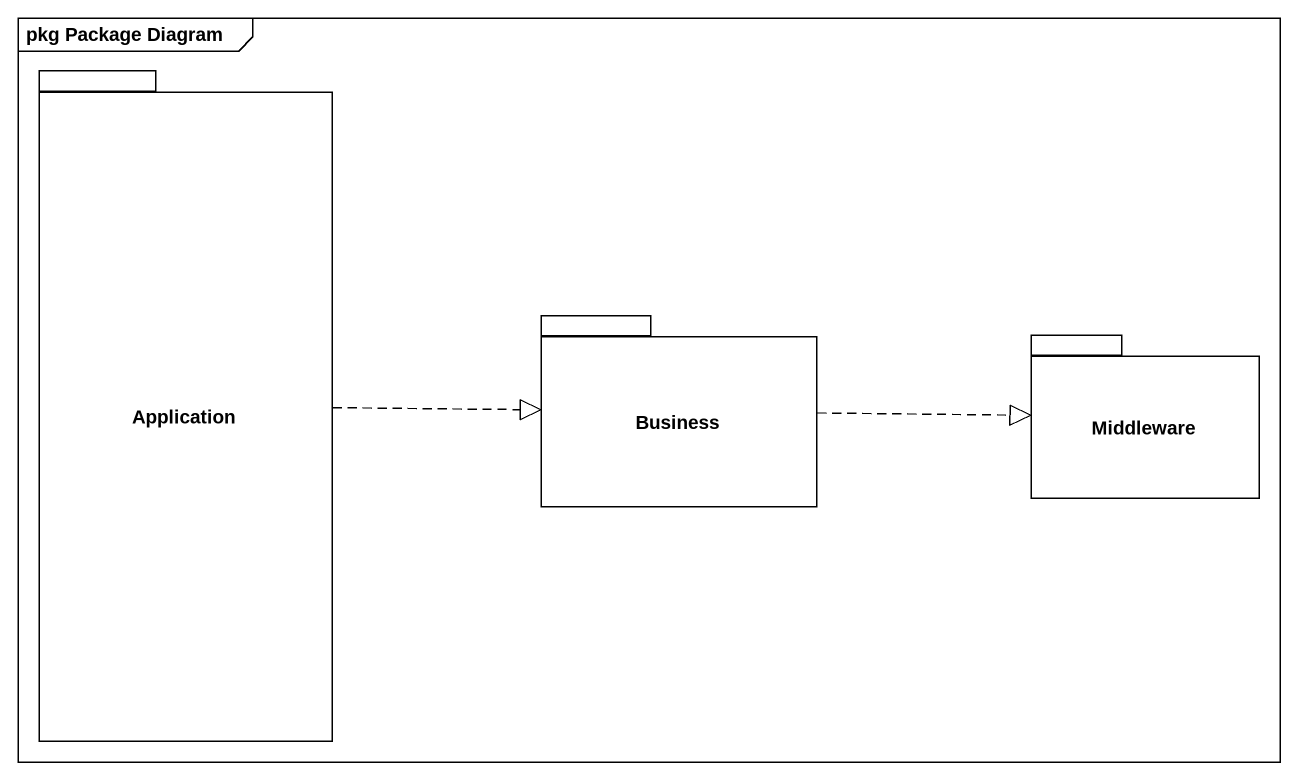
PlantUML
@startuml
mainframe pkg Package Diagram
package Application {
}
package Business {
}
package Middleware {
}
Application .right.|> Business
Business .right.|> Middleware
@enduml
